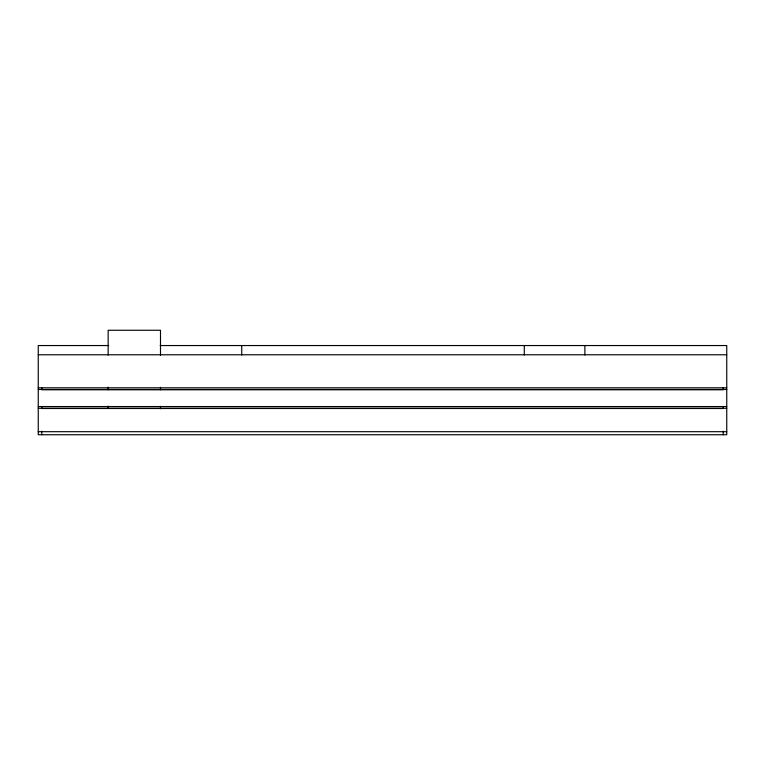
<?xml version="1.0" encoding="UTF-8"?>
<svg xmlns="http://www.w3.org/2000/svg" width="765" height="765" viewBox="0 0 765 765"><rect width="100%" height="100%" fill="white"/><g stroke="black" fill="none" stroke-linecap="round" stroke-linejoin="round"><path stroke-width="1.15" d="M108.773 345.541L38.25 345.541L38.25 434.74L726.75 434.74L726.75 345.541L160.172 345.541M38.25 354.778L726.75 354.778M38.25 387.807L726.75 387.807M38.25 389.462L726.75 389.462M38.25 406.55L726.75 406.55M38.25 408.281L726.75 408.281M38.25 431.69L726.75 431.69M723.241 387.807L723.241 389.758L41.759 389.758L41.759 387.807M723.241 406.55L723.241 408.5L41.759 408.5L41.759 406.55M723.241 431.231L723.241 434.74M584.881 345.541L584.881 354.979M524.293 345.541L524.293 354.979M241.73 345.541L241.73 354.979M160.497 355.266L160.497 330.26L108.152 330.26L108.152 355.142M160.497 387.329L160.497 389.758M160.497 406.349L160.497 408.73M108.152 387.138L108.152 389.758M108.152 406.1L108.152 408.5M41.759 431.231L41.759 434.74"/></g></svg>
